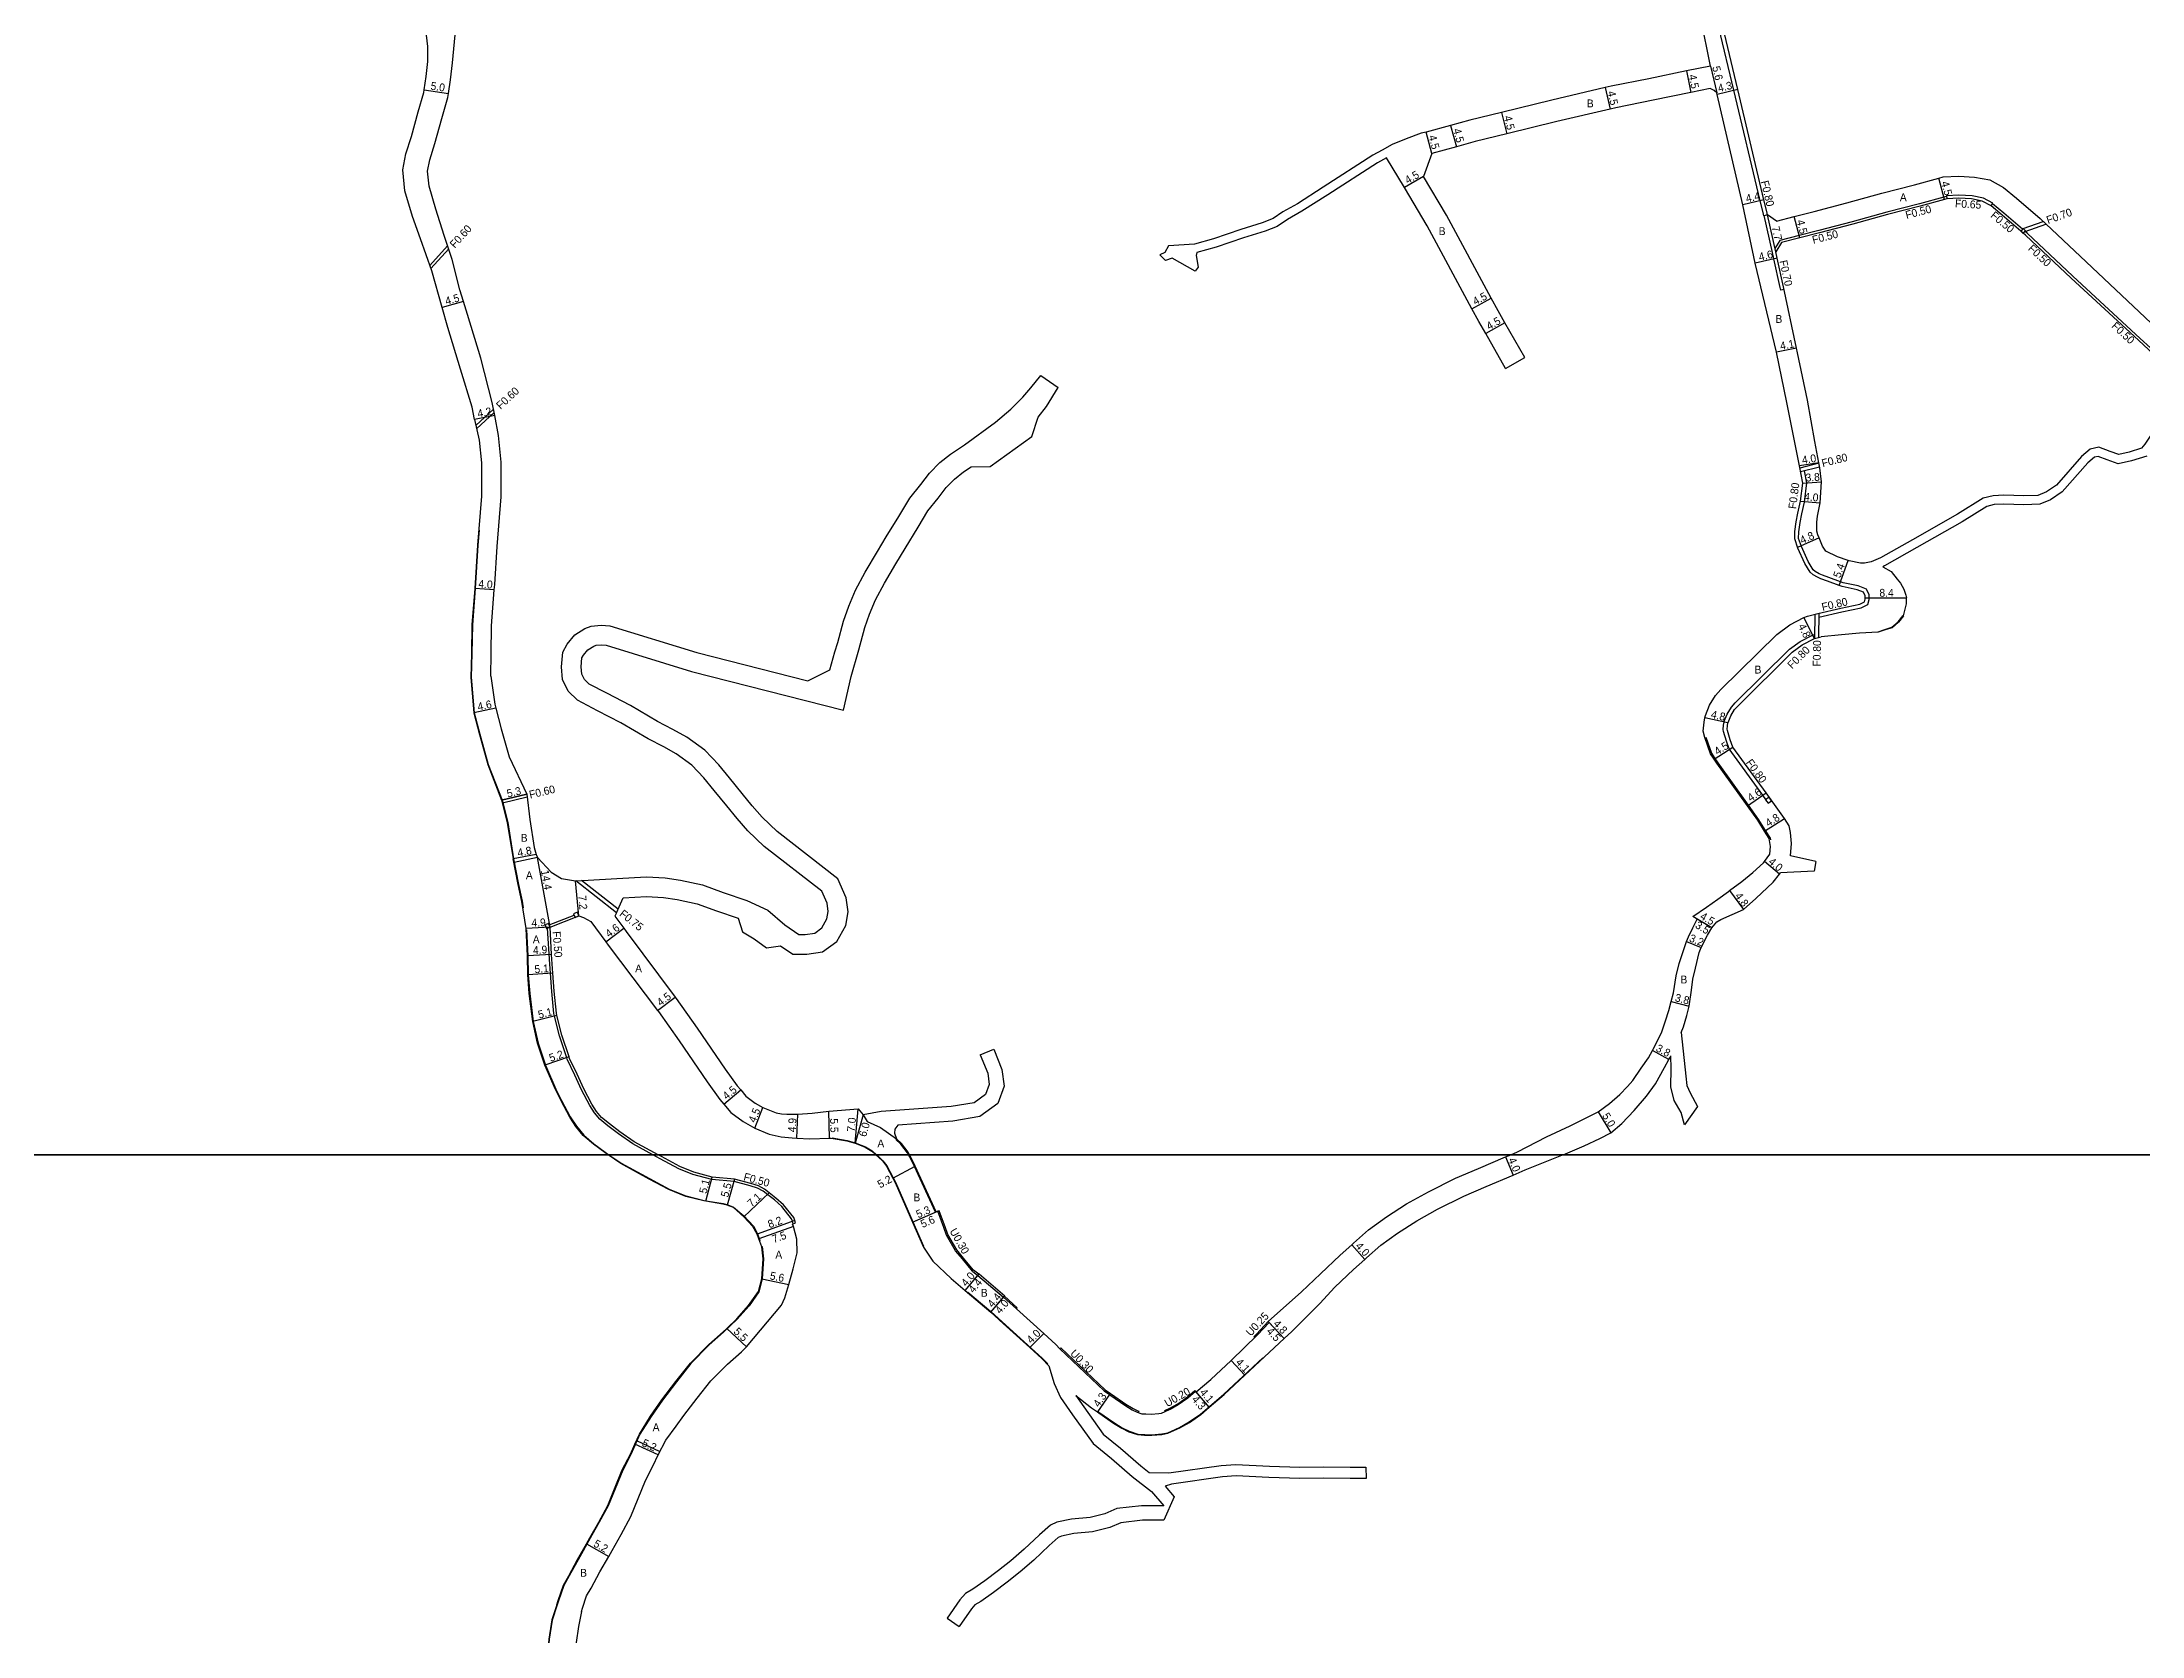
# Model space of a CAD drawing. Header units: metres. Extents: x -12000 to -9600, y -99000 to -96000.
# Drawn here: x -10857.3 to -10429.3, y -98498 to -98173.3 of the extents above; entities that cross this region are included whole.
import ezdxf

# ---------------------------------------------------------------- set-up
doc = ezdxf.new("R2010")
doc.units = ezdxf.units.M
doc.header["$LTSCALE"] = 2.5
for name, color, linetype in [('側溝・桝', 7, 'Continuous'), ('図郭', 7, 'Continuous'), ('幅員', 7, 'Continuous'), ('歩道・分離帯・安全施設', 7, 'Continuous'), ('舗装', 7, 'Continuous'), ('道路', 7, 'Continuous')]:
    doc.layers.add(name, color=color, linetype=linetype)
doc.styles.get("Standard").update_dxf_attribs({"font": ''})
doc.styles.get('Standard').set_extended_font_data('@MS PGothic')

msp = doc.modelspace()

# ---------------------------------------------------------------- linework, layer by layer
at = {"layer": '側溝・桝', "flags": 128}
for points in [[(-10505.61, -98208.53), (-10506.39, -98208.71), (-10506.54, -98208.04), (-10507.15, -98205.67), (-10512.47, -98183.15), (-10515.52, -98170.34)], [(-10469.16, -98204.77), (-10469.69, -98204.92), (-10474.66, -98206.26), (-10481.3, -98207.99), (-10488.39, -98209.93), (-10495.14, -98211.71), (-10499.2, -98212.75), (-10503.11, -98213.74), (-10504.1, -98215.35)], [(-10453.67, -98211.45), (-10457.45, -98208.21), (-10459.77, -98206.27)], [(-10502.25, -98223.72), (-10502.93, -98223.87), (-10503.04, -98223.35), (-10504.34, -98217.48), (-10504.63, -98216.2), (-10506.3, -98208.68)], [(-10453.53, -98211.3), (-10449.44, -98209.86)], [(-10427.59, -98235.63), (-10429.65, -98233.68), (-10443.4, -98221.02), (-10452.73, -98212.26), (-10453.14, -98211.91)], [(-10453.13, -98211.91), (-10448.87, -98210.4)], [(-10778.24, -98218.83), (-10774.61, -98214.81)], [(-10778.02, -98219.47), (-10774.39, -98215.47)], [(-10495.15, -98259.1), (-10499.02, -98260.1)], [(-10495.18, -98290.49), (-10490.48, -98289.41), (-10486.52, -98288.6), (-10485.15, -98287.91), (-10484.91, -98286.88), (-10484.91, -98286.57), (-10484.91, -98285.96), (-10485.45, -98284.78), (-10487.15, -98284.11), (-10490.21, -98283.46), (-10490.77, -98283.26), (-10493.15, -98282.41), (-10494.43, -98281.91), (-10495.11, -98281.62), (-10495.88, -98281.21), (-10496.3, -98280.83), (-10497.31, -98279.17), (-10498.69, -98276.11), (-10499.28, -98274.43), (-10499.25, -98273.12), (-10498.98, -98271.17), (-10498.65, -98269.45), (-10498.12, -98267.02), (-10497.61, -98263.13), (-10498.09, -98260.69)], [(-10495.01, -98259.89), (-10498.87, -98260.89)], [(-10514.43, -98311.69), (-10513.85, -98310.23), (-10512.98, -98308.81), (-10512.21, -98307.96), (-10501.11, -98297.03), (-10498.98, -98295.45), (-10496.34, -98294.11)], [(-10496.34, -98294.11), (-10496.04, -98294.03)], [(-10505.97, -98327.62), (-10506.58, -98326.77), (-10513.43, -98317.33), (-10513.99, -98315.75), (-10514.57, -98313.76), (-10514.69, -98313.34), (-10514.6, -98312.48), (-10514.47, -98311.86), (-10514.43, -98311.69)], [(-10758.39, -98327.16), (-10763.46, -98328.37)], [(-10740.2, -98350.7), (-10748.46, -98344.17)], [(-10739.89, -98349.98), (-10747.33, -98344.11)], [(-10753.92, -98353.16), (-10748.82, -98351.17)], [(-10732.78, -98400), (-10736.86, -98397.8), (-10739.8, -98395.75), (-10741.94, -98394.13), (-10743.61, -98392.76), (-10744.65, -98391.47), (-10745.64, -98389.94), (-10747.32, -98386.78), (-10748.67, -98383.79), (-10750.23, -98380.55), (-10750.34, -98380.23), (-10751.8, -98375.8), (-10752.82, -98371.74), (-10752.95, -98371.23), (-10753.4, -98366.74), (-10753.68, -98363.02), (-10753.82, -98361.16), (-10754.23, -98353.82)], [(-10704.17, -98414.07), (-10704.35, -98413.55), (-10704.54, -98413.05), (-10706.53, -98410.57), (-10708.02, -98409.19), (-10709.38, -98408.15), (-10710.32, -98407.41), (-10711.45, -98406.79), (-10712.98, -98406.34), (-10716.22, -98405.47), (-10720.78, -98405.03), (-10724.62, -98404.02), (-10727.51, -98402.84), (-10731.29, -98400.8), (-10732.78, -98400)], [(-10666.58, -98424.58), (-10661.33, -98429.02)], [(-10610.14, -98437.24), (-10610.31, -98437.06), (-10609.76, -98436.52), (-10607.38, -98433.98)], [(-10640.63, -98447.86), (-10649.65, -98439.31), (-10649.85, -98439.53)], [(-10640.63, -98447.86), (-10639.54, -98448.61), (-10639.31, -98448.77), (-10636.43, -98450.79), (-10634.93, -98451.67), (-10633.98, -98452.18), (-10633.77, -98452.24), (-10633.88, -98452.52)], [(-10628.36, -98452.26), (-10628.44, -98452.08), (-10627.44, -98451.64), (-10625.83, -98450.72), (-10623.85, -98449.34), (-10622.32, -98448.03), (-10622.19, -98448.18)]]:
    msp.add_lwpolyline(points, dxfattribs=at)
at = {"layer": '側溝・桝'}
for points in [[(-10460.05, -98206.68), (-10459.68, -98206.14), (-10461.63, -98205.09), (-10463.94, -98204.64), (-10466.61, -98204.48), (-10469.18, -98204.62), (-10469.08, -98205.27)], [(-10503.94, -98216.05), (-10505.61, -98208.53)], [(-10768.87, -98251.41), (-10765.28, -98248.08)], [(-10768.72, -98252.08), (-10765.14, -98248.77)], [(-10495.97, -98289.87), (-10496.05, -98294.86)], [(-10495.16, -98289.66), (-10495.25, -98294.65)], [(-10763.61, -98327.79), (-10758.45, -98326.56)], [(-10666.39, -98424.35), (-10667.42, -98423.48), (-10669.45, -98421.04), (-10670.84, -98419.4), (-10672.66, -98416.22), (-10673.24, -98414.7), (-10674.46, -98411.39), (-10674.74, -98411.49)], [(-10661.14, -98428.79), (-10658.52, -98431.15), (-10658.72, -98431.37)]]:
    msp.add_lwpolyline(points, dxfattribs=at)
at = {"layer": '側溝・桝', "flags": 128}
for points in [[(-10454.01, -98211.82), (-10453.49, -98212.29), (-10453.02, -98211.78), (-10453.53, -98211.3)], [(-10504.79, -98327.88), (-10505.32, -98327.15), (-10506.05, -98327.67), (-10505.52, -98328.4)], [(-10748.18, -98350.6), (-10748.93, -98350.89), (-10748.63, -98351.64), (-10747.89, -98351.35)]]:
    msp.add_lwpolyline(points, close=True, dxfattribs=at)
at = {"layer": '側溝・桝'}
msp.add_lwpolyline([(-10754.48, -98353.92), (-10753.74, -98353.63), (-10754.03, -98352.88), (-10754.77, -98353.18)], close=True, dxfattribs=at)
at = {"layer": '図郭'}
for points in [[(-11200, -98400), (-10400, -98400), (-10400, -97800), (-11200, -97800)], [(-11200, -99000), (-10400, -99000), (-10400, -98400), (-11200, -98400)]]:
    msp.add_lwpolyline(points, close=True, dxfattribs=at)
at = {"layer": '幅員', "flags": 128}
for points in [[(-10522.14, -98179.21), (-10521.24, -98183.62)], [(-10779.4, -98183.07), (-10774.45, -98183.8)], [(-10538.72, -98182.61), (-10537.7, -98186.99)], [(-10511.69, -98182.97), (-10515.87, -98183.97)], [(-10570.2, -98190.3), (-10569.03, -98194.65)], [(-10559.82, -98187.65), (-10558.75, -98192.02)], [(-10574.05, -98196), (-10575.22, -98191.65)], [(-10575.76, -98200.68), (-10579.63, -98202.98)], [(-10469.55, -98205.4), (-10470.73, -98201.05)], [(-10506.37, -98205.47), (-10510.66, -98206.45)], [(-10499.07, -98213.23), (-10500.18, -98208.87)], [(-10503.66, -98217.33), (-10508.14, -98218.39)], [(-10771.38, -98226.19), (-10775.72, -98227.39)], [(-10559.15, -98230.49), (-10563.06, -98232.72)], [(-10499.73, -98235.7), (-10503.76, -98236.47)], [(-10765.02, -98249.41), (-10769.14, -98250.22)], [(-10495.16, -98259.02), (-10499.11, -98259.64)], [(-10765.1, -98284.93), (-10769.09, -98284.64)], [(-10485.71, -98286.57), (-10477.31, -98286.56)], [(-10764.79, -98309.02), (-10769.28, -98309.99)], [(-10513.69, -98312.03), (-10518.37, -98311)], [(-10516.5, -98319.39), (-10512.72, -98316.95)], [(-10758.45, -98326.56), (-10763.61, -98327.79)], [(-10509.72, -98328.91), (-10505.93, -98326.3)], [(-10506.24, -98334.05), (-10502.16, -98331.52)], [(-10756.55, -98338.82), (-10761.26, -98339.73)], [(-10513.38, -98346.19), (-10510.54, -98350.06)], [(-10516.97, -98353.79), (-10520.84, -98351.49)], [(-10753.74, -98353.63), (-10758.63, -98353.88)], [(-10522.12, -98356.58), (-10519.15, -98357.78)], [(-10753.18, -98362.99), (-10758.27, -98363.36)], [(-10731.82, -98370.59), (-10728.23, -98367.88)], [(-10525.27, -98368.78), (-10521.59, -98369.73)], [(-10752.34, -98371.62), (-10757.28, -98372.87)], [(-10525.73, -98380.56), (-10529.09, -98378.77)], [(-10749.86, -98380.07), (-10754.78, -98381.76)], [(-10718.35, -98389.67), (-10714.88, -98386.8)], [(-10712.04, -98394.57), (-10710.35, -98390.4)], [(-10703.47, -98396.62), (-10703.24, -98391.72)], [(-10696.81, -98396.64), (-10696.95, -98391.14)], [(-10559.01, -98400.45), (-10557.44, -98404.13)], [(-10721.97, -98409.47), (-10720.69, -98404.54)], [(-10714.23, -98412.63), (-10709.07, -98407.75)], [(-10679.87, -98413.74), (-10674.74, -98411.49)], [(-10703.88, -98413.38), (-10711.54, -98416.17)], [(-10704.14, -98414.59), (-10711.18, -98417.16)], [(-10710.58, -98425.3), (-10705.09, -98426.41)], [(-10604.11, -98437.42), (-10607.42, -98433.94)], [(-10717.7, -98435.38), (-10713.69, -98439.14)], [(-10612.14, -98444.9), (-10614.93, -98441.9)], [(-10619.39, -98451.44), (-10622.19, -98448.18)], [(-10731.71, -98461.11), (-10736.45, -98458.97)], [(-10746.31, -98479.26), (-10741.79, -98481.83)]]:
    msp.add_lwpolyline(points, dxfattribs=at)
at = {"layer": '幅員'}
for points in [[(-10517.24, -98178.2), (-10515.95, -98183.65)], [(-10503.94, -98216.05), (-10505.61, -98208.53)], [(-10565.88, -98227.65), (-10561.92, -98225.52)], [(-10498.42, -98263.16), (-10494.63, -98262.9)], [(-10498.91, -98266.88), (-10494.92, -98267.22)], [(-10495.1, -98274.32), (-10499.48, -98276.3)], [(-10491.04, -98284.01), (-10489.22, -98278.93)], [(-10496.05, -98294.86), (-10498.21, -98290.58)], [(-10753.74, -98353.63), (-10756.32, -98339.46)], [(-10503.21, -98342.87), (-10506.26, -98340.28)], [(-10747.89, -98351.35), (-10748.54, -98344.18)], [(-10516.97, -98353.79), (-10519.98, -98352)], [(-10742.37, -98356.64), (-10738.7, -98353.87)], [(-10753.43, -98359.17), (-10758.32, -98359.44)], [(-10691.57, -98397.61), (-10690.97, -98390.64)], [(-10689.91, -98391.84), (-10691.57, -98397.61)], [(-10540.16, -98391.27), (-10537.55, -98395.53)], [(-10683.88, -98404.77), (-10679.3, -98402.3)], [(-10716.13, -98404.98), (-10717.62, -98410.27)], [(-10679.87, -98413.74), (-10675.02, -98411.61)], [(-10590.35, -98418.35), (-10587.67, -98421.32)], [(-10669.16, -98427.64), (-10666.32, -98424.28)], [(-10669.16, -98427.64), (-10666.58, -98424.58)], [(-10663.91, -98432.07), (-10661.07, -98428.71)], [(-10663.91, -98432.07), (-10661.33, -98429.02)], [(-10604.11, -98437.42), (-10607.21, -98434.16)], [(-10655.99, -98439.24), (-10653.14, -98436.43)], [(-10639.71, -98448.85), (-10642.16, -98452.39)], [(-10619.39, -98451.44), (-10622.06, -98448.33)]]:
    msp.add_lwpolyline(points, dxfattribs=at)
at = {"layer": '歩道・分離帯・安全施設', "flags": 128}
for points in [[(-10768.19, -98272.79), (-10768.44, -98275.84), (-10768.99, -98284.64), (-10769.55, -98292.07), (-10769.66, -98297.88), (-10769.79, -98302.73), (-10769.18, -98309.98), (-10768.04, -98314.33), (-10766.32, -98320.49), (-10763.51, -98327.76), (-10762.36, -98332.32), (-10761.16, -98339.72)], [(-10494.72, -98294.41), (-10490.54, -98293.99), (-10486.86, -98293.64), (-10483.07, -98293.44), (-10481.71, -98292.98), (-10480.28, -98292.54), (-10479.01, -98291.42), (-10477.97, -98290.17)], [(-10518.19, -98314.94), (-10517.03, -98318.2), (-10516.33, -98319.28), (-10515.78, -98320.13), (-10509.56, -98328.79), (-10507.43, -98331.75), (-10506.07, -98333.95), (-10505.08, -98335.53), (-10505.03, -98335.82)], [(-10761.16, -98339.72), (-10760.18, -98344.93), (-10759.4, -98348.37), (-10759.19, -98349.67)], [(-10758.52, -98354.18), (-10758.24, -98359.47), (-10758.17, -98363.36), (-10757.89, -98367.13), (-10757.18, -98372.85), (-10756.17, -98377.26), (-10754.69, -98381.73), (-10752.57, -98386.67), (-10751.38, -98388.95)], [(-10751.38, -98388.95), (-10749.61, -98392.27), (-10748.38, -98394.17), (-10746.89, -98396.02), (-10744.79, -98397.74), (-10742.5, -98399.47), (-10741.75, -98400)], [(-10741.75, -98400), (-10739.28, -98401.72), (-10733.47, -98404.85), (-10729.47, -98407.01), (-10726.04, -98408.4), (-10722.38, -98409.3), (-10718.48, -98409.95), (-10717.54, -98410.2), (-10716.33, -98410.67), (-10714.27, -98412.44), (-10712.31, -98414.54), (-10711.46, -98416.11), (-10710.96, -98417.48)], [(-10696.27, -98396.56), (-10693.22, -98397.07), (-10691.54, -98397.55), (-10689.46, -98398.38), (-10688.07, -98399.22), (-10687.22, -98400)], [(-10687.22, -98400), (-10686.68, -98400.49), (-10685.91, -98401.21), (-10685.09, -98402.26), (-10684.49, -98403.42), (-10683.31, -98405.61), (-10677.62, -98418.65)], [(-10680.68, -98400), (-10680.9, -98399.58), (-10682.25, -98397.85), (-10683.26, -98396.91)], [(-10675.2, -98411.69), (-10679.48, -98402.38), (-10680.11, -98401.11), (-10680.68, -98400)], [(-10710.53, -98418.66), (-10710.51, -98418.7), (-10710.24, -98421.2), (-10710.51, -98425.29), (-10711.2, -98427.91), (-10713.19, -98430.77), (-10715.59, -98433.52), (-10718.39, -98436.16), (-10721.29, -98438.7), (-10725.02, -98442.5), (-10728, -98446.24), (-10730.85, -98449.96), (-10733.15, -98453.29), (-10735.43, -98456.94), (-10737.28, -98461.06), (-10738.94, -98464.23), (-10740.49, -98468.08), (-10741.9, -98471.52), (-10743.73, -98474.87), (-10745.54, -98478.1), (-10748.04, -98482.51), (-10749.82, -98485.81), (-10750.94, -98487.74), (-10752.03, -98490.85), (-10752.26, -98491.68)], [(-10668.6, -98427.98), (-10663.9, -98431.95), (-10653.42, -98441.43), (-10652.3, -98442.61)], [(-10642.2, -98452.25), (-10641.87, -98452.47), (-10638.87, -98454.57), (-10637.13, -98455.6), (-10635.73, -98456.34), (-10633.97, -98456.9), (-10632.55, -98457.01), (-10631.11, -98457.04), (-10629.05, -98456.88), (-10627.85, -98456.63), (-10625.46, -98455.58), (-10623.48, -98454.44), (-10621.15, -98452.82), (-10616.43, -98448.77), (-10608.5, -98441.38)], [(-10752.26, -98491.69), (-10753.3, -98494.79), (-10753.91, -98498.69), (-10754.3, -98503.67), (-10754.59, -98509.42), (-10754.57, -98515.94), (-10754.23, -98520.09), (-10752.93, -98527.83), (-10751.2, -98534.51)]]:
    msp.add_lwpolyline(points, dxfattribs=at)
at = {"layer": '舗装'}
for points in [[(-10756.32, -98339.46), (-10761.05, -98340.46)], [(-10740.2, -98350.7), (-10748.46, -98344.17)], [(-10689.91, -98391.84), (-10689.1, -98393.21), (-10686.37, -98394.45), (-10683.13, -98396.76)], [(-10736.1, -98458.2), (-10731.35, -98460.43)]]:
    msp.add_lwpolyline(points, dxfattribs=at)
at = {"layer": '道路', "flags": 128}
for points in [[(-10505.61, -98208.53), (-10505.76, -98207.85), (-10506.37, -98205.47), (-10511.69, -98182.97), (-10514.74, -98170.18), (-10515.22, -98167.62), (-10516.86, -98159.01), (-10517.79, -98154.12), (-10523.09, -98150.3), (-10524.41, -98147.49), (-10526.66, -98142.7), (-10527.68, -98140.52), (-10528.39, -98139.25), (-10532.37, -98132.06), (-10534.48, -98127.53), (-10535.24, -98125.96), (-10536.42, -98123.55)], [(-10775.72, -98227.39), (-10777.86, -98219.93), (-10780.15, -98213.4), (-10781.79, -98208.84), (-10783.34, -98203.66), (-10783.77, -98199.36), (-10783.11, -98196.07), (-10782.01, -98192.58), (-10780.59, -98187.51), (-10779.47, -98183.59), (-10779.4, -98183.07), (-10778.99, -98180.33), (-10778.63, -98177.26), (-10778.63, -98174.23), (-10779.13, -98170.2), (-10780.27, -98160.56)], [(-10772.1, -98223.81), (-10773.7, -98217.59), (-10775.29, -98212.72), (-10777.02, -98207.36), (-10778.41, -98202.69), (-10778.72, -98199.61), (-10778.26, -98197.32), (-10777.22, -98194), (-10775.78, -98188.87), (-10774.58, -98184.64), (-10774.45, -98183.8), (-10774.03, -98180.99), (-10773.63, -98177.55), (-10772.92, -98170.43), (-10772.91, -98166.91)], [(-10517.24, -98178.2), (-10519.24, -98168.42)], [(-10517.24, -98178.2), (-10522.14, -98179.21), (-10529.83, -98180.78), (-10537.49, -98182.32), (-10538.72, -98182.61), (-10549.6, -98185.14), (-10559.82, -98187.65), (-10566.3, -98189.25), (-10570.2, -98190.3), (-10575.22, -98191.65), (-10576.19, -98191.91), (-10579.26, -98193.02), (-10582.11, -98194.21), (-10584.17, -98195.34)], [(-10517.32, -98182.81), (-10521.24, -98183.62), (-10528.94, -98185.19), (-10536.53, -98186.72), (-10537.7, -98186.99), (-10548.56, -98189.52), (-10558.75, -98192.02), (-10565.18, -98193.61), (-10569.03, -98194.65), (-10574.05, -98196)], [(-10515.95, -98183.65), (-10516.51, -98183.22), (-10516.93, -98182.97), (-10517.32, -98182.81)], [(-10498.21, -98290.58), (-10497.48, -98290.27), (-10495.38, -98289.71), (-10490.65, -98288.63), (-10486.79, -98287.84), (-10485.84, -98287.36), (-10485.71, -98286.79), (-10485.71, -98286.57), (-10485.71, -98286.14), (-10486.05, -98285.41), (-10487.38, -98284.88), (-10490.43, -98284.23), (-10491.04, -98284.01), (-10493.43, -98283.16), (-10494.73, -98282.65), (-10495.46, -98282.34), (-10496.34, -98281.87), (-10496.92, -98281.34), (-10498.02, -98279.54), (-10499.44, -98276.41), (-10500.08, -98274.55), (-10500.05, -98273.05), (-10499.77, -98271.03), (-10499.43, -98269.29), (-10498.91, -98266.88), (-10498.42, -98263.16), (-10499.11, -98259.64), (-10501.67, -98246.77), (-10503.76, -98236.47), (-10508.14, -98218.39), (-10510.66, -98206.45), (-10515.87, -98183.97), (-10515.95, -98183.65)], [(-10584.17, -98195.34), (-10586.06, -98196.38), (-10596.2, -98202.89), (-10601.43, -98206.26), (-10604.38, -98207.92), (-10606.4, -98209.26), (-10608.6, -98210.12), (-10612.96, -98211.49), (-10618.55, -98213.4), (-10622.37, -98214.46), (-10627.69, -98214.81), (-10628.43, -98216.22), (-10629.46, -98216.68)], [(-10583.25, -98196.89), (-10585.14, -98197.93), (-10595.23, -98204.41), (-10600.5, -98207.8), (-10603.44, -98209.46), (-10605.57, -98210.87), (-10608.01, -98211.82), (-10612.4, -98213.2), (-10618.02, -98215.12), (-10621.92, -98216.2), (-10622.09, -98216.78), (-10621.69, -98219.19)], [(-10563.06, -98232.72), (-10564.47, -98230.25), (-10565.88, -98227.65), (-10574.98, -98210.79), (-10579.63, -98202.98), (-10583.25, -98196.89)], [(-10574.05, -98196), (-10575.76, -98200.68)], [(-10559.15, -98230.49), (-10560.54, -98228.07), (-10561.92, -98225.52), (-10571.07, -98208.57), (-10575.76, -98200.68)], [(-10503.79, -98209.79), (-10500.18, -98208.87), (-10496.14, -98207.84), (-10489.43, -98206.07), (-10482.33, -98204.13), (-10475.69, -98202.4), (-10470.73, -98201.05), (-10469.8, -98200.8), (-10466.6, -98200.62), (-10463.45, -98200.81), (-10460.31, -98201.42), (-10457.51, -98202.94), (-10454.86, -98205.15), (-10450.06, -98209.28), (-10440.68, -98218.09), (-10425.06, -98232.8)], [(-10418.44, -98241.46), (-10420.49, -98240.86), (-10422.8, -98239.78), (-10425.17, -98238.48), (-10426.66, -98237.2), (-10427.92, -98236), (-10429.99, -98234.04), (-10443.74, -98221.39), (-10453.07, -98212.63), (-10457.77, -98208.59), (-10460.05, -98206.68), (-10461.85, -98205.71), (-10464.02, -98205.28), (-10466.61, -98205.13), (-10469.08, -98205.27), (-10469.55, -98205.4), (-10474.54, -98206.75), (-10481.17, -98208.48), (-10488.26, -98210.41), (-10495.01, -98212.2), (-10499.07, -98213.23), (-10502.79, -98214.18), (-10503.94, -98216.05)], [(-10503.79, -98209.79), (-10505.61, -98208.53)], [(-10622.24, -98219.96), (-10626.96, -98217.34), (-10628.33, -98217.84)], [(-10765.78, -98302.53), (-10765.76, -98297.85), (-10765.65, -98292.25), (-10765.1, -98284.93), (-10765.02, -98283.81), (-10764.55, -98276.11), (-10763.72, -98265.99), (-10763.72, -98258.89), (-10764.22, -98253.44), (-10765.02, -98249.41), (-10765.54, -98246.75), (-10767.84, -98237.7), (-10770.59, -98228.84), (-10771.38, -98226.19), (-10772.1, -98223.81)], [(-10769.14, -98250.22), (-10769.64, -98247.68), (-10771.97, -98239.97), (-10774.57, -98231.45), (-10775.72, -98227.39)], [(-10559.01, -98239.83), (-10563.06, -98232.72)], [(-10555.1, -98237.59), (-10559.15, -98230.49)], [(-10748.54, -98344.18), (-10745.99, -98344.03), (-10740.14, -98343.69), (-10734.1, -98343.41), (-10730.25, -98343.61), (-10727.15, -98344.07), (-10722.67, -98345.01), (-10718.49, -98346.55), (-10713.61, -98348.2), (-10709.37, -98350.18), (-10705.86, -98353.18), (-10703.04, -98355.14), (-10701.72, -98355.14), (-10699.79, -98354.83), (-10698.35, -98353.8), (-10697.3, -98351.93), (-10697.05, -98350.42), (-10697.27, -98348.77), (-10698.34, -98346.32), (-10710.09, -98337.2), (-10713.44, -98334), (-10715.59, -98331.47), (-10717.69, -98328.91), (-10720.29, -98325.78), (-10722.38, -98323.19), (-10724.85, -98320.61), (-10728.01, -98318.29), (-10730.58, -98316.87), (-10733.76, -98315.26), (-10739.29, -98312), (-10744.04, -98309.54), (-10748.16, -98307.42), (-10750.03, -98305.53), (-10751.21, -98303.18), (-10751.4, -98300.6), (-10751.17, -98297.58), (-10750.26, -98295.95), (-10748.69, -98294.07), (-10746.63, -98292.82), (-10745.33, -98292.28), (-10743.31, -98292.1), (-10741.56, -98292.24), (-10723.82, -98297.67), (-10701.19, -98303.43), (-10696.75, -98301.2), (-10695.68, -98297.54), (-10695.08, -98295.64), (-10693.93, -98291.28), (-10692.86, -98288.21), (-10691.47, -98285.01), (-10689.53, -98281.3), (-10686.98, -98277.1), (-10685.23, -98274.13), (-10682.68, -98269.95), (-10680.41, -98266.23), (-10678.16, -98263.44), (-10676.39, -98261.13), (-10674.32, -98259), (-10672.15, -98257.26), (-10669.3, -98255.34), (-10662.98, -98250.77), (-10659.81, -98248.09), (-10657.39, -98245.69), (-10655.75, -98243.75), (-10653.75, -98241.25)], [(-10418.44, -98241.46), (-10418.67, -98243.69), (-10425.37, -98250.21), (-10428.71, -98255.22), (-10429.39, -98256.08), (-10431.89, -98256.86), (-10434.05, -98257.34), (-10435.78, -98256.76), (-10438.09, -98255.84), (-10439.86, -98256.24), (-10441.62, -98257.77), (-10446.76, -98263.61), (-10448.79, -98264.97), (-10450.52, -98265.67), (-10453.38, -98265.79), (-10457.48, -98265.65), (-10459.66, -98265.75), (-10461.66, -98266.22), (-10466.9, -98269.49), (-10476.07, -98274.73), (-10482.59, -98278.42), (-10484.48, -98279.2), (-10485.87, -98279.5), (-10486.68, -98279.5)], [(-10740.2, -98350.7), (-10738.86, -98347.63), (-10734.11, -98347.41), (-10730.65, -98347.59), (-10727.86, -98348.01), (-10723.78, -98348.86), (-10719.82, -98350.33), (-10715.4, -98351.82), (-10714.51, -98354.58), (-10712.14, -98355.98), (-10709.61, -98357.86), (-10706.78, -98357.41), (-10704.29, -98359.15), (-10701.4, -98359.14), (-10698.23, -98358.64), (-10695.3, -98356.53), (-10693.47, -98353.27), (-10693.01, -98350.49), (-10693.38, -98347.68), (-10695.09, -98343.79), (-10707.48, -98334.16), (-10710.53, -98331.25), (-10712.52, -98328.91), (-10714.6, -98326.37), (-10717.2, -98323.24), (-10719.37, -98320.55), (-10722.2, -98317.59), (-10725.85, -98314.92), (-10728.71, -98313.34), (-10731.83, -98311.75), (-10737.35, -98308.5), (-10742.2, -98305.99), (-10745.76, -98304.15), (-10746.74, -98303.16), (-10747.28, -98302.09), (-10747.39, -98300.61), (-10747.25, -98298.76), (-10746.95, -98298.22), (-10746.04, -98297.14), (-10744.82, -98296.4), (-10744.37, -98296.21), (-10743.29, -98296.11), (-10742.31, -98296.19), (-10724.9, -98301.52), (-10693.97, -98309.4), (-10692.38, -98302.57), (-10690.84, -98297.14), (-10689.62, -98292.6), (-10688.66, -98289.84), (-10687.41, -98286.96), (-10685.61, -98283.52), (-10683.25, -98279.62), (-10681.4, -98276.49), (-10678.75, -98272.16), (-10676.72, -98268.83), (-10674.62, -98266.22), (-10672.98, -98264.08), (-10671.29, -98262.34), (-10669.48, -98260.89), (-10667.91, -98259.83), (-10664.03, -98259.8), (-10655.58, -98253.69), (-10654.28, -98249.77), (-10652.58, -98247.56), (-10650.22, -98243.7)], [(-10769.14, -98250.22), (-10768.2, -98254.41), (-10767.72, -98259.07), (-10767.72, -98265.82), (-10768.54, -98275.83), (-10769.09, -98284.64), (-10769.65, -98292.06), (-10769.76, -98297.88), (-10769.89, -98302.74), (-10769.28, -98309.99), (-10768.14, -98314.36), (-10766.41, -98320.52), (-10763.61, -98327.79), (-10762.45, -98332.34), (-10761.26, -98339.73)], [(-10428.31, -98257.65), (-10431.43, -98258.61), (-10434.14, -98259.22), (-10436.41, -98258.46), (-10438.24, -98257.73), (-10439.01, -98257.9), (-10440.34, -98259.06), (-10445.55, -98264.98), (-10447.94, -98266.58), (-10450.13, -98267.47), (-10453.37, -98267.6), (-10457.47, -98267.47), (-10459.41, -98267.55), (-10460.96, -98267.92), (-10465.97, -98271.04), (-10475.17, -98276.31), (-10481.79, -98280.05), (-10482.11, -98280.26)], [(-10486.68, -98279.5), (-10488.95, -98279.02), (-10489.22, -98278.93), (-10491.35, -98278.17), (-10493.75, -98277.02)], [(-10482.11, -98280.26), (-10480.41, -98281.18), (-10479.2, -98282.75), (-10478.55, -98283.55), (-10477.85, -98284.75), (-10477.44, -98285.97), (-10477.31, -98286.56)], [(-10477.89, -98290.24), (-10477.31, -98287.75), (-10477.31, -98286.56)], [(-10518.27, -98310.51), (-10517.44, -98308.43), (-10516.2, -98306.41), (-10515.11, -98305.19), (-10503.72, -98293.99), (-10501.1, -98292.04), (-10498.21, -98290.58)], [(-10477.89, -98290.24), (-10478.94, -98291.49), (-10480.23, -98292.63), (-10481.68, -98293.07), (-10483.05, -98293.54), (-10486.86, -98293.74), (-10490.53, -98294.09), (-10494.71, -98294.5)], [(-10513.66, -98311.92), (-10513.13, -98310.59), (-10512.33, -98309.29), (-10511.63, -98308.51), (-10500.58, -98297.64), (-10498.56, -98296.13), (-10496.05, -98294.86)], [(-10496.05, -98294.86), (-10494.71, -98294.5)], [(-10765.78, -98302.53), (-10765.01, -98308.19), (-10764.79, -98309.02), (-10763.68, -98313.23), (-10762.09, -98318.91), (-10758.45, -98326.56), (-10757.89, -98331.73), (-10756.99, -98337.4), (-10756.55, -98338.82), (-10756.32, -98339.46), (-10753.5, -98342.4), (-10751.44, -98343.74), (-10748.54, -98344.18)], [(-10520.84, -98351.49), (-10518.05, -98349.56), (-10515.77, -98347.94), (-10513.58, -98346.34), (-10513.38, -98346.19), (-10510.84, -98344.33), (-10508.59, -98342.47), (-10506.45, -98340.52), (-10506.26, -98340.28), (-10505.17, -98338.76), (-10504.99, -98337.2), (-10505.27, -98335.6), (-10506.24, -98334.05), (-10507.6, -98331.86), (-10509.72, -98328.91), (-10515.95, -98320.24), (-10516.5, -98319.39), (-10517.21, -98318.29), (-10518.39, -98314.98), (-10518.74, -98313.68), (-10518.56, -98311.85), (-10518.37, -98311), (-10518.27, -98310.51)], [(-10500.96, -98339.08), (-10500.75, -98336.61), (-10500.96, -98334.32), (-10501.24, -98333), (-10502.16, -98331.52), (-10505.93, -98326.3), (-10512.72, -98316.95), (-10513.23, -98315.5), (-10513.8, -98313.54), (-10513.88, -98313.27), (-10513.81, -98312.61), (-10513.69, -98312.03), (-10513.66, -98311.92)], [(-10758.63, -98353.88), (-10759.49, -98348.39), (-10760.27, -98344.95), (-10761.26, -98339.73)], [(-10495.8, -98340.28), (-10500.96, -98339.08)], [(-10516.97, -98353.79), (-10515.96, -98352.56), (-10515.12, -98352.08), (-10510.54, -98350.06), (-10507.99, -98347.79), (-10504.49, -98344.47), (-10503.21, -98342.87), (-10502.97, -98342.54)], [(-10496.13, -98342.24), (-10502.97, -98342.54)], [(-10753.74, -98353.63), (-10747.89, -98351.35), (-10746.9, -98351.68), (-10745.41, -98352.51), (-10742.37, -98356.64), (-10741.89, -98357.29), (-10731.82, -98370.59), (-10731.66, -98370.81), (-10727.43, -98376.81), (-10721.71, -98385.14), (-10719.14, -98388.71), (-10718.35, -98389.67), (-10716.92, -98391.39), (-10714.36, -98393.24), (-10712.04, -98394.57), (-10709.06, -98395.79), (-10706.62, -98396.38), (-10704.37, -98396.58), (-10703.47, -98396.62), (-10700.81, -98396.74), (-10696.81, -98396.64), (-10696.44, -98396.63), (-10693.24, -98397.17), (-10691.57, -98397.61), (-10689.51, -98398.47), (-10688.13, -98399.3), (-10687.36, -98400)], [(-10740.2, -98350.7), (-10740.51, -98351.41), (-10738.7, -98353.87), (-10738.21, -98354.54), (-10728.23, -98367.88)], [(-10550.65, -98396.34), (-10545.87, -98394.08), (-10542.04, -98392.2), (-10540.16, -98391.27), (-10537.82, -98389.54), (-10535.7, -98387.72), (-10534.15, -98386.12), (-10533.06, -98384.88), (-10531.35, -98382.39), (-10529.89, -98380.27), (-10529.09, -98378.77), (-10528.93, -98378.49), (-10527.25, -98375.14), (-10526.39, -98372.74), (-10525.73, -98370.58), (-10525.27, -98368.78), (-10524.81, -98367), (-10524.27, -98363.52), (-10523.63, -98361.01), (-10522.49, -98357.59), (-10522.12, -98356.58), (-10521.75, -98355.57), (-10520.84, -98353.78), (-10519.98, -98352), (-10520.84, -98351.49)], [(-10751.46, -98389), (-10752.66, -98386.71), (-10754.78, -98381.76), (-10756.27, -98377.28), (-10757.28, -98372.87), (-10757.99, -98367.14), (-10758.27, -98363.36), (-10758.32, -98359.44), (-10758.63, -98353.88)], [(-10731.72, -98400), (-10736.6, -98397.37), (-10739.5, -98395.35), (-10741.63, -98393.73), (-10743.25, -98392.41), (-10744.25, -98391.17), (-10745.21, -98389.68), (-10746.87, -98386.56), (-10748.22, -98383.57), (-10749.77, -98380.36), (-10749.86, -98380.07), (-10751.32, -98375.66), (-10752.34, -98371.62), (-10752.46, -98371.14), (-10752.91, -98366.69), (-10753.18, -98362.99), (-10753.32, -98361.13), (-10753.43, -98359.17), (-10753.74, -98353.63)], [(-10521.11, -98366.47), (-10520.84, -98364.22), (-10520.27, -98362), (-10519.54, -98358.77), (-10519.15, -98357.78), (-10517.84, -98355.25), (-10516.97, -98353.79)], [(-10728.23, -98367.88), (-10728.02, -98368.16), (-10723.74, -98374.24), (-10718.03, -98382.55), (-10715.58, -98385.96), (-10714.88, -98386.8), (-10713.82, -98388.08), (-10711.91, -98389.46), (-10710.35, -98390.4), (-10707.68, -98391.49), (-10706.57, -98391.64)], [(-10523.2, -98375.1), (-10522.78, -98373.94), (-10522.07, -98371.61), (-10521.59, -98369.73), (-10521.11, -98366.47)], [(-10663.3, -98378.51), (-10661.65, -98382.63), (-10661.17, -98386.02), (-10662.5, -98389.59), (-10666.17, -98392.21), (-10671.64, -98393.15), (-10682.88, -98393.95), (-10683.45, -98394.79), (-10683.55, -98395.61), (-10683.13, -98396.76)], [(-10523.2, -98375.1), (-10522.28, -98383.98), (-10522.06, -98385.91), (-10521.38, -98387.36), (-10519.88, -98390.14)], [(-10666.07, -98379.61), (-10664.55, -98383.41), (-10664.22, -98385.69), (-10664.97, -98387.69), (-10667.34, -98389.39), (-10672, -98390.19), (-10686.23, -98391.2), (-10689.91, -98391.84)], [(-10522.55, -98393.91), (-10523.25, -98391.39), (-10524.67, -98388.93), (-10525.33, -98386.17), (-10525.28, -98382.45), (-10525.35, -98379.82)], [(-10741.92, -98400), (-10742.56, -98399.56), (-10744.86, -98397.82), (-10746.96, -98396.09), (-10748.46, -98394.23), (-10749.7, -98392.32), (-10751.46, -98389)], [(-10706.57, -98391.64), (-10705.5, -98391.72), (-10703.24, -98391.72), (-10700.31, -98391.53), (-10696.95, -98391.14), (-10690.97, -98390.64), (-10689.91, -98391.84)], [(-10547.29, -98400), (-10543.01, -98398.15), (-10539.82, -98396.68), (-10537.55, -98395.53)], [(-10752.35, -98491.66), (-10752.12, -98490.82), (-10751.03, -98487.7), (-10749.91, -98485.76), (-10748.13, -98482.46), (-10746.31, -98479.26), (-10745.62, -98478.06), (-10743.82, -98474.82), (-10741.99, -98471.48), (-10740.58, -98468.04), (-10739.03, -98464.19), (-10737.37, -98461.02), (-10736.45, -98458.97), (-10735.51, -98456.89), (-10733.24, -98453.24), (-10730.93, -98449.9), (-10728.08, -98446.18), (-10725.09, -98442.44), (-10721.36, -98438.63), (-10718.45, -98436.09), (-10717.7, -98435.38), (-10715.67, -98433.45), (-10713.27, -98430.71), (-10711.29, -98427.87), (-10710.58, -98425.3), (-10710.34, -98421.2), (-10710.61, -98418.73), (-10711.18, -98417.16), (-10711.54, -98416.17), (-10712.39, -98414.6), (-10714.23, -98412.63), (-10716.38, -98410.76), (-10717.62, -98410.27), (-10718.5, -98410.05), (-10721.97, -98409.47), (-10722.4, -98409.4), (-10726.07, -98408.5), (-10729.52, -98407.1), (-10733.52, -98404.94), (-10739.33, -98401.81), (-10741.92, -98400)], [(-10703.7, -98413.89), (-10703.88, -98413.38), (-10704.09, -98412.8), (-10706.16, -98410.23), (-10707.7, -98408.81), (-10709.07, -98407.75), (-10710.05, -98406.99), (-10711.25, -98406.33), (-10712.85, -98405.86), (-10716.13, -98404.98), (-10720.69, -98404.54), (-10724.46, -98403.54), (-10727.3, -98402.39), (-10731.05, -98400.36), (-10731.72, -98400)], [(-10687.36, -98400), (-10686.75, -98400.56), (-10685.98, -98401.27), (-10685.17, -98402.31), (-10684.58, -98403.47), (-10683.88, -98404.77), (-10683.4, -98405.66), (-10679.87, -98413.74), (-10677.65, -98418.82), (-10675.75, -98421.67), (-10672, -98425.24), (-10669.16, -98427.64), (-10663.91, -98432.07), (-10661.39, -98434.36), (-10655.99, -98439.24), (-10653.49, -98441.5), (-10652.08, -98443)], [(-10680.46, -98400), (-10680.73, -98399.47), (-10682.11, -98397.71), (-10683.13, -98396.76)], [(-10667.65, -98423.68), (-10669.68, -98421.23), (-10671.09, -98419.58), (-10672.93, -98416.35), (-10673.52, -98414.81), (-10674.74, -98411.49), (-10675.02, -98411.61), (-10679.3, -98402.3), (-10679.93, -98401.02), (-10680.46, -98400)], [(-10646.56, -98449.05), (-10643.38, -98451.55), (-10642.16, -98452.39), (-10641.93, -98452.55), (-10638.92, -98454.66), (-10637.18, -98455.69), (-10635.77, -98456.43), (-10633.99, -98457), (-10632.56, -98457.11), (-10631.11, -98457.14), (-10629.04, -98456.98), (-10627.82, -98456.72), (-10625.41, -98455.66), (-10623.42, -98454.53), (-10621.09, -98452.9), (-10619.39, -98451.44), (-10616.36, -98448.84), (-10612.14, -98444.9), (-10604.11, -98437.42), (-10602.6, -98436.01), (-10596.86, -98430.32), (-10593.8, -98427), (-10590.03, -98423.38), (-10587.67, -98421.32), (-10587.33, -98421.01), (-10584.45, -98418.41), (-10581.02, -98415.97), (-10577.12, -98413.43), (-10572.87, -98411.07), (-10567.54, -98408.43), (-10562.95, -98406.46), (-10557.44, -98404.13), (-10555.01, -98403.1), (-10547.52, -98400.1)], [(-10640.82, -98448.09), (-10639.71, -98448.85), (-10639.48, -98449.02), (-10636.59, -98451.04), (-10635.08, -98451.93), (-10634.09, -98452.45), (-10633.16, -98452.75), (-10632.35, -98452.81), (-10631.23, -98452.84), (-10629.65, -98452.72), (-10629.14, -98452.61), (-10628.39, -98452.28), (-10627.35, -98451.82), (-10625.73, -98450.89), (-10623.73, -98449.49), (-10622.19, -98448.18), (-10622.06, -98448.33), (-10619.1, -98445.78), (-10614.93, -98441.9), (-10609.58, -98436.69), (-10607.21, -98434.16), (-10607.42, -98433.94), (-10600.57, -98427.94), (-10596.72, -98424.26), (-10592.73, -98420.43), (-10590.35, -98418.35), (-10589.99, -98418.02), (-10586.96, -98415.29), (-10583.27, -98412.66), (-10579.19, -98410), (-10574.73, -98407.52), (-10569.21, -98404.79), (-10564.52, -98402.78), (-10559.01, -98400.45), (-10557.95, -98400)], [(-10557.95, -98400), (-10556.56, -98399.41), (-10550.65, -98396.34)], [(-10547.52, -98400.1), (-10547.29, -98400)], [(-10705.09, -98426.41), (-10704.22, -98423.23), (-10703.41, -98419.97), (-10703.48, -98417.18), (-10704.14, -98414.59), (-10704.31, -98414.12)], [(-10704.31, -98414.12), (-10703.7, -98413.89)], [(-10730.13, -98458.16), (-10728.01, -98455.26), (-10726.48, -98453.14), (-10723.75, -98449.57), (-10720.97, -98446.08), (-10717.58, -98442.63), (-10714.75, -98440.16), (-10713.69, -98439.14), (-10706.54, -98430.67), (-10705.88, -98429.18), (-10705.09, -98426.41)], [(-10661.33, -98429.02), (-10658.71, -98431.39), (-10653.14, -98436.43), (-10650.69, -98438.64), (-10649.85, -98439.53)], [(-10652.08, -98443), (-10651.01, -98446.61), (-10649.68, -98449.43), (-10647.28, -98452.97), (-10643.07, -98458.84), (-10639.29, -98461.9), (-10635.14, -98465.56), (-10631.16, -98468.59), (-10628.67, -98471.49)], [(-10640.82, -98448.09), (-10649.85, -98439.53)], [(-10646.56, -98449.05), (-10644.98, -98451.37), (-10641.01, -98456.9), (-10637.48, -98459.77), (-10633.37, -98463.39), (-10631.62, -98464.72), (-10627.66, -98464.82), (-10616.95, -98463.32), (-10613.96, -98463.13), (-10607.14, -98463.43), (-10600.92, -98463.62), (-10596.06, -98463.55), (-10590.65, -98463.64), (-10587.47, -98463.62)], [(-10747.34, -98493.04), (-10747.16, -98492.37), (-10746.28, -98489.88), (-10745.37, -98488.3), (-10743.58, -98484.98), (-10741.79, -98481.83), (-10741.09, -98480.61), (-10739.27, -98477.33), (-10737.29, -98473.72), (-10735.76, -98470), (-10734.3, -98466.37), (-10732.7, -98463.29), (-10731.71, -98461.11), (-10730.13, -98458.16)], [(-10587.45, -98465.93), (-10590.66, -98465.95), (-10596.06, -98465.87), (-10600.94, -98465.94), (-10607.23, -98465.75), (-10613.94, -98465.44), (-10616.72, -98465.62), (-10627.1, -98467.08), (-10628.37, -98467.54), (-10626.55, -98469.67)], [(-10628.67, -98471.49), (-10633.2, -98471.52), (-10638.22, -98472.08), (-10640.66, -98473.15), (-10643.7, -98473.93), (-10647.45, -98474.24), (-10650.45, -98474.88), (-10651.77, -98475.46), (-10654.01, -98477.43), (-10657.15, -98480.38), (-10659.81, -98482.71), (-10662.35, -98484.71), (-10665.12, -98486.78), (-10667.55, -98488.49), (-10669.1, -98489.38), (-10670.2, -98490.68), (-10672.78, -98494.38)], [(-10628.65, -98474.44), (-10633.03, -98474.47), (-10637.45, -98474.96), (-10639.69, -98475.95), (-10643.21, -98476.84), (-10647.02, -98477.16), (-10649.54, -98477.7), (-10650.17, -98477.97), (-10652.02, -98479.61), (-10655.16, -98482.56), (-10657.92, -98484.98), (-10660.55, -98487.05), (-10663.39, -98489.16), (-10665.97, -98490.98), (-10667.18, -98491.68), (-10667.86, -98492.48), (-10670.36, -98496.07)], [(-10752.35, -98491.66), (-10753.4, -98494.77), (-10754.01, -98498.68), (-10754.4, -98503.66), (-10754.45, -98504.78), (-10754.69, -98509.42), (-10754.67, -98515.94), (-10754.33, -98520.1), (-10753.33, -98526.09), (-10753.03, -98527.85), (-10750.76, -98536.61), (-10750.63, -98537.16), (-10748.33, -98538.15), (-10746.39, -98538.94)], [(-10747.34, -98493.04), (-10747.94, -98496.1), (-10748.44, -98499.33), (-10748.81, -98504.02), (-10748.86, -98505.06), (-10749.09, -98509.55), (-10749.36, -98514.52)]]:
    msp.add_lwpolyline(points, dxfattribs=at)
at = {"layer": '道路'}
for points in [[(-10495.57, -98272.99), (-10495.59, -98271.15), (-10495.47, -98269.88), (-10494.92, -98267.22), (-10494.63, -98262.9), (-10494.97, -98260.07), (-10495.16, -98259.02), (-10495.95, -98254.68), (-10497.5, -98246.3), (-10499.53, -98236.66), (-10499.73, -98235.7), (-10502.36, -98223.2), (-10503.66, -98217.33), (-10503.94, -98216.05)], [(-10629.46, -98216.68), (-10628.33, -98217.84)], [(-10621.69, -98219.19), (-10622.24, -98219.96)], [(-10559.01, -98239.83), (-10555.1, -98237.59)], [(-10653.75, -98241.25), (-10650.22, -98243.7)], [(-10494.44, -98276.04), (-10495.1, -98274.32), (-10495.37, -98273.73), (-10495.57, -98272.99)], [(-10493.75, -98277.02), (-10494.44, -98276.04)], [(-10495.8, -98340.28), (-10496.13, -98342.24)], [(-10666.07, -98379.61), (-10663.3, -98378.51)], [(-10537.55, -98395.53), (-10535.29, -98393.63), (-10532.81, -98390.95), (-10530.27, -98388.03), (-10528.48, -98385.57), (-10526.63, -98382.24), (-10525.73, -98380.56), (-10525.56, -98380.24), (-10525.35, -98379.82)], [(-10519.88, -98390.14), (-10522.55, -98393.91)], [(-10667.65, -98423.68), (-10666.58, -98424.58)], [(-10666.58, -98424.58), (-10666.32, -98424.28), (-10661.07, -98428.71), (-10661.33, -98429.02)], [(-10587.47, -98463.62), (-10587.45, -98465.93)], [(-10626.55, -98469.67), (-10628.65, -98474.44)], [(-10672.78, -98494.38), (-10670.36, -98496.07)]]:
    msp.add_lwpolyline(points, dxfattribs=at)

# ---------------------------------------------------------------- texts
at = {"layer": '側溝・桝'}
for s, rotation, p in [('F0.80', 283.2978, (-10507, -98201.73)), ('F0.50', 14.6156, (-10477.28, -98209.37)), ('F0.65', 356.6114, (-10467.45, -98206.97)), ('F0.50', 320.1599, (-10460.3, -98208.88)), ('F0.70', 19.4484, (-10448.45, -98210.41)), ('F0.60', 47.8198, (-10773.16, -98215.43)), ('F0.50', 14.2729, (-10496.29, -98214.43)), ('F0.50', 316.7863, (-10452.65, -98215.56)), ('F0.70', 282.5106, (-10503.22, -98217.94)), ('F0.50', 317.3792, (-10435.65, -98231.35)), ('F0.60', 42.7994, (-10763.81, -98248.26)), ('F0.80', 14.4225, (-10494.36, -98259.94)), ('F0.80', 82.5105, (-10499.81, -98268.51)), ('F0.80', 12.8928, (-10494.39, -98289.23)), ('F0.80', 44.7983, (-10500.63, -98301.13)), ('F0.80', 88.9907, (-10494.81, -98300.55)), ('F0.80', 305.9558, (-10510.11, -98320.12)), ('F0.60', 13.3744, (-10757.79, -98327.46)), ('F0.75', 321.7034, (-10739.74, -98351.19)), ('F0.50', 274.2451, (-10753.22, -98354.52)), ('F0.50', 344.8997, (-10714.43, -98405.18)), ('U0.30', 299.7009, (-10672.37, -98415.55)), ('U0.25', 46.9813, (-10610.93, -98437.08)), ('U0.30', 313.859, (-10647.85, -98440.6)), ('U0.20', 29.7107, (-10627.94, -98451.46))]:
    msp.add_text(s, height=1.6, rotation=rotation, dxfattribs=at).set_placement(p)
at = {"layer": '幅員'}
for s, rotation, p in [('5.0', 351.5399, (-10778.17, -98183)), ('4.5', 281.5686, (-10521.71, -98180.09)), ('5.6', 283.3947, (-10516.91, -98178.42)), ('4.3', 13.3947, (-10515.54, -98183.53)), ('4.5', 283.0989, (-10538.26, -98183.48)), ('4.5', 283.8172, (-10559.35, -98188.52)), ('4.5', 285.0805, (-10574.73, -98192.5)), ('4.5', 285.0805, (-10569.72, -98191.15)), ('4.5', 30.7432, (-10578.94, -98202.28)), ('4.5', 285.1422, (-10470.24, -98201.91)), ('4.4', 12.8326, (-10509.86, -98206.01)), ('7.7', 282.5106, (-10504.8, -98211.02)), ('4.5', 284.2729, (-10499.71, -98209.73)), ('4.6', 13.3698, (-10507.22, -98217.92)), ('4.5', 15.5962, (-10774.87, -98226.9)), ('4.5', 28.3705, (-10565.16, -98226.98)), ('4.5', 29.7345, (-10562.36, -98232.04)), ('4.1', 10.7464, (-10502.91, -98236.05)), ('4.2', 11.1431, (-10768.4, -98249.82)), ('4.0', 8.9986, (-10498.48, -98259.29)), ('3.8', 3.9095, (-10497.82, -98262.87)), ('4.0', 355.2242, (-10498.21, -98266.69)), ('4.8', 24.351, (-10498.58, -98275.62)), ('5.4', 70.3304, (-10490.8, -98282.61)), ('4.0', 355.7498, (-10768.4, -98284.44)), ('8.4', 0.0881, (-10482.82, -98286.32)), ('4.8', 296.7038, (-10499.44, -98292.31)), ('4.6', 12.1969, (-10768.35, -98309.54)), ('4.8', 347.5794, (-10517.25, -98310.99)), ('4.5', 32.8419, (-10515.83, -98318.66)), ('5.3', 13.3744, (-10762.34, -98327.23)), ('4.6', 34.5409, (-10509.04, -98328.13)), ('4.8', 31.8743, (-10505.44, -98333.26)), ('4.8', 10.9736, (-10760.23, -98339.28)), ('4.0', 319.7311, (-10505.58, -98340.53)), ('14.4', 280.3487, (-10755.62, -98342.14)), ('7.2', 275.1787, (-10747.99, -98347.22)), ('4.8', 306.1788, (-10512.36, -98347.31)), ('4.9', 2.888, (-10757.49, -98353.57)), ('4.6', 37.0414, (-10741.72, -98355.83)), ('3.5', 329.1876, (-10520.51, -98353.66)), ('4.5', 329.1876, (-10519.52, -98351.84)), ('4.9', 3.1828, (-10757.18, -98359.13)), ('3.2', 337.9381, (-10521.73, -98356.47)), ('5.1', 4.2451, (-10756.86, -98363.01)), ('5.1', 14.2001, (-10755.96, -98372.28)), ('4.5', 37.1246, (-10731.22, -98369.82)), ('3.8', 345.5986, (-10524.61, -98368.69)), ('5.2', 18.939, (-10753.61, -98381.1)), ('3.8', 331.9178, (-10528.53, -98378.79)), ('4.5', 39.6137, (-10717.77, -98388.88)), ('4.5', 67.8799, (-10711.92, -98393.6)), ('5.0', 301.502, (-10539.39, -98392.06)), ('4.9', 87.3814, (-10703.66, -98395.45)), ('5.5', 271.456, (-10696.67, -98392.6)), ('7.0', 85.0767, (-10691.63, -98395.38)), ('6.0', 73.9549, (-10689.34, -98396.47)), ('5.2', 28.3613, (-10686.47, -98406.87)), ('4.0', 292.9639, (-10558.51, -98400.98)), ('5.1', 75.5098, (-10721.86, -98408.03)), ('5.5', 74.3794, (-10717.46, -98408.79)), ('7.1', 43.3609, (-10712.63, -98410.77)), ('8.2', 20.0046, (-10709.01, -98414.98)), ('5.3', 23.5945, (-10678.72, -98412.96)), ('5.6', 23.5945, (-10677.81, -98414.95)), ('7.5', 20.0046, (-10708.15, -98418.02)), ('4.0', 312.075, (-10589.71, -98418.69)), ('5.6', 348.6153, (-10709.04, -98425.36)), ('4.0', 49.8168, (-10668.91, -98426.96)), ('4.4', 49.8168, (-10667.44, -98428.29)), ('4.4', 49.8168, (-10663.54, -98431.24)), ('4.0', 49.8168, (-10661.99, -98432.54)), ('4.8', 313.5315, (-10606.48, -98434.56)), ('5.5', 316.8587, (-10716.46, -98436.2)), ('4.0', 44.5828, (-10655.68, -98438.58)), ('4.5', 313.5315, (-10607.83, -98436.08)), ('4.1', 312.9905, (-10614.13, -98442.4)), ('4.3', 55.3896, (-10641.88, -98451.55)), ('4.3', 310.6492, (-10623.08, -98449.91)), ('4.1', 310.6492, (-10621.43, -98448.49)), ('5.2', 335.7122, (-10735.15, -98459.28)), ('5.2', 330.3393, (-10745.04, -98479.69))]:
    msp.add_text(s, height=1.6, rotation=rotation, dxfattribs=at).set_placement(p)
at = {"layer": '舗装'}
for s, p in [('B', (-10542.45, -98186.62)), ('A', (-10478.65, -98205.74)), ('B', (-10572.64, -98212.63)), ('B', (-10504, -98230.52)), ('B', (-10508.26, -98301.96)), ('B', (-10759.72, -98336.24)), ('A', (-10758.67, -98343.86)), ('A', (-10757.26, -98356.92)), ('A', (-10736.4, -98362.85)), ('B', (-10523.36, -98365.1)), ('A', (-10687.03, -98398.5)), ('B', (-10679.69, -98409.49)), ('A', (-10707.83, -98421.16)), ('B', (-10665.95, -98428.92)), ('A', (-10732.83, -98456.31)), ('B', (-10747.61, -98485.96))]:
    msp.add_text(s, height=1.6, dxfattribs=at).set_placement(p)

doc.saveas('drawing.dxf')
